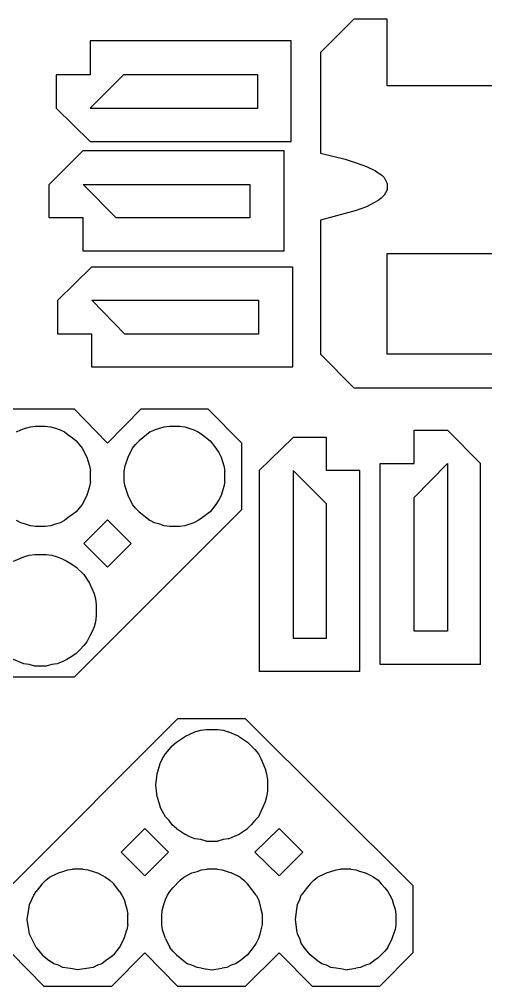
# Model space of a CAD drawing. Extents: x -4665 to 4665, y -2178 to 2178.
# Drawn here: x 1625 to 2160, y 7 to 1116 of the extents above; entities that cross this region are included whole.
import ezdxf

# ---------------------------------------------------------------- set-up
doc = ezdxf.new("R2010")
doc.units = 0
doc.header["$MEASUREMENT"] = 0
doc.layers.get('0').update_dxf_attribs({"linetype": 'CONTINUOUS'})

msp = doc.modelspace()

# ---------------------------------------------------------------- linework, layer by layer
for p, q in [((2008.8, 1115.8), (1970.7, 1077.7)), ((2046.9, 1115.8), (2008.8, 1115.8)), ((2046.9, 1039.6), (2046.9, 1115.8)), ((1936.8, 1091.1), (1706.5, 1091.1)), ((1706.5, 1091.1), (1706.5, 1052.1)), ((1936.8, 975.9), (1936.8, 1091.1)), ((1970.7, 1077.7), (1970.7, 962.5)), ((1706.5, 1052.1), (1667.6, 1052.1)), ((1667.6, 1052.1), (1667.6, 1014)), ((1744.6, 1052.1), (1706.5, 1014)), ((1898.7, 1052.1), (1744.6, 1052.1)), ((1898.7, 1014), (1898.7, 1052.1)), ((2277.2, 1039.6), (2046.9, 1039.6)), ((1667.6, 1014), (1706.5, 975.9)), ((1706.5, 1014), (1898.7, 1014)), ((1706.5, 975.9), (1936.8, 975.9)), ((1659.4, 926.4), (1698.3, 965.4)), ((1698.3, 965.4), (1928.6, 965.4)), ((1928.6, 965.4), (1928.6, 850.2)), ((1970.7, 962.5), (1998.7, 955.7)), ((1998.7, 955.7), (2011.4, 951.5)), ((2011.4, 951.5), (2023.2, 947.3)), ((2023.2, 947.3), (2033.4, 942.2)), ((2033.4, 942.2), (2036.8, 939.7)), ((2036.8, 939.7), (2041, 937.1)), ((2041, 937.1), (2043.5, 934.6)), ((2043.5, 934.6), (2046.9, 927.8)), ((1659.4, 888.3), (1659.4, 926.4)), ((1736.4, 888.3), (1698.3, 926.4)), ((1698.3, 926.4), (1889.6, 926.4)), ((1889.6, 926.4), (1889.6, 888.3)), ((2046.9, 920.2), (2045.2, 916.8)), ((2046.9, 927.8), (2046.9, 920.2)), ((2040.2, 910.9), (2036.8, 908.3)), ((2043.5, 914.3), (2040.2, 910.9)), ((2045.2, 916.8), (2043.5, 914.3)), ((2023.2, 900.7), (2011.4, 896.5)), ((2032.5, 905.8), (2023.2, 900.7)), ((2036.8, 908.3), (2032.5, 905.8)), ((1698.3, 888.3), (1659.4, 888.3)), ((1698.3, 850.2), (1698.3, 888.3)), ((1889.6, 888.3), (1736.4, 888.3)), ((1998.7, 893.1), (1970.7, 885.5)), ((2011.4, 896.5), (1998.7, 893.1)), ((1970.7, 885.5), (1970.7, 732.2)), ((1928.6, 850.2), (1698.3, 850.2)), ((2046.9, 732.2), (2046.9, 847.4)), ((2046.9, 847.4), (2239.1, 847.4)), ((1669.3, 794), (1708.3, 832.1)), ((1708.3, 832.1), (1938.5, 832.1)), ((1938.5, 832.1), (1938.5, 717)), ((1669.3, 755.1), (1669.3, 794)), ((1746.4, 755.1), (1708.3, 794)), ((1708.3, 794), (1899.6, 794)), ((1899.6, 794), (1899.6, 755.1)), ((1708.3, 755.1), (1669.3, 755.1)), ((1708.3, 717), (1708.3, 755.1)), ((1899.6, 755.1), (1746.4, 755.1)), ((1970.7, 732.2), (2008.8, 693.3)), ((2239.1, 732.2), (2046.9, 732.2)), ((1938.5, 717), (1708.3, 717)), ((2008.8, 693.3), (2277.2, 693.3)), ((1611, 669.2), (1688.1, 669.2)), ((1688.1, 669.2), (1726.2, 630.2)), ((1726.2, 630.2), (1765.1, 669.2)), ((1765.1, 669.2), (1841.3, 669.2)), ((1841.3, 669.2), (1880.3, 630.2)), ((1622, 642.9), (1627.1, 645.5)), ((1627.1, 645.5), (1632.2, 647.2)), ((1632.2, 647.2), (1638.1, 648.8)), ((1638.1, 648.8), (1644, 649.7)), ((1644, 649.7), (1655, 649.7)), ((1655, 649.7), (1661, 648.8)), ((1661, 648.8), (1666.9, 647.2)), ((1666.9, 647.2), (1672, 645.5)), ((1672, 645.5), (1677.1, 642.9)), ((1775.3, 642.9), (1780.4, 645.5)), ((1780.4, 645.5), (1786.3, 647.2)), ((1786.3, 647.2), (1791.4, 648.8)), ((1791.4, 648.8), (1797.3, 649.7)), ((1797.3, 649.7), (1809.1, 649.7)), ((1809.1, 649.7), (1815.1, 648.8)), ((1815.1, 648.8), (1825.2, 645.5)), ((1825.2, 645.5), (1830.3, 642.9)), ((2077.9, 606.7), (2077.9, 644.8)), ((2077.9, 644.8), (2116, 644.8)), ((2116, 644.8), (2154.1, 606.7)), ((1677.1, 642.9), (1681.3, 639.5)), ((1681.3, 639.5), (1686.4, 636.1)), ((1686.4, 636.1), (1690.6, 632.8)), ((1690.6, 632.8), (1697.4, 624.3)), ((1758.3, 628.5), (1762.6, 632.8)), ((1775.3, 642.9), (1762.6, 632.8)), ((1830.3, 642.9), (1835.4, 639.5)), ((1835.4, 639.5), (1843.9, 632.8)), ((1843.9, 632.8), (1850.6, 624.3)), ((1939.3, 636.7), (1900.3, 598.6)), ((1977.4, 636.7), (1939.3, 636.7)), ((1977.4, 598.6), (1977.4, 636.7)), ((1697.4, 624.3), (1702.5, 614.1)), ((1749.9, 614.1), (1755, 624.3)), ((1755, 624.3), (1758.3, 628.5)), ((1850.6, 624.3), (1854, 619.2)), ((1880.3, 554), (1880.3, 630.2)), ((1702.5, 614.1), (1705.8, 604)), ((1746.5, 604), (1749.9, 614.1)), ((1854, 619.2), (1856.6, 614.1)), ((1856.6, 614.1), (1859.9, 604)), ((1705.8, 604), (1706.7, 598)), ((1745.6, 598), (1746.5, 604)), ((1859.9, 604), (1860.8, 598)), ((2038.9, 606.7), (2077.9, 606.7)), ((2038.9, 376.4), (2038.9, 606.7)), ((2077.9, 567.7), (2116, 606.7)), ((2116, 606.7), (2116, 414.5)), ((2154.1, 376.4), (2154.1, 606.7)), ((1706.7, 586.2), (1706.7, 598)), ((1745.6, 586.2), (1745.6, 598)), ((1860.8, 586.2), (1860.8, 598)), ((1900.3, 598.6), (1900.3, 368.3)), ((1977.4, 560.5), (1939.3, 598.6)), ((1939.3, 598.6), (1939.3, 406.4)), ((2015.5, 598.6), (1977.4, 598.6)), ((2015.5, 368.3), (2015.5, 598.6)), ((1705.8, 580.3), (1702.5, 570.1)), ((1706.7, 586.2), (1705.8, 580.3)), ((1746.5, 580.3), (1745.6, 586.2)), ((1749.9, 570.1), (1746.5, 580.3)), ((1859.9, 580.3), (1856.6, 570.1)), ((1860.8, 586.2), (1859.9, 580.3)), ((1702.5, 570.1), (1697.4, 559.9)), ((1755, 559.9), (1749.9, 570.1)), ((1856.6, 570.1), (1854, 565)), ((2077.9, 414.5), (2077.9, 567.7)), ((1697.4, 559.9), (1690.6, 551.5)), ((1758.3, 555.7), (1755, 559.9)), ((1762.6, 551.5), (1758.3, 555.7)), ((1850.6, 559.9), (1843.9, 551.5)), ((1854, 565), (1850.6, 559.9)), ((1977.4, 406.4), (1977.4, 560.5)), ((1681.3, 544.7), (1677.1, 541.3)), ((1686.4, 548.1), (1681.3, 544.7)), ((1690.6, 551.5), (1686.4, 548.1)), ((1880.3, 554), (1688.1, 361.8)), ((1762.6, 551.5), (1775.3, 541.3)), ((1835.4, 544.7), (1830.3, 541.3)), ((1843.9, 551.5), (1835.4, 544.7)), ((1627.1, 538.8), (1622, 541.3)), ((1632.2, 537.1), (1627.1, 538.8)), ((1638.1, 535.4), (1632.2, 537.1)), ((1644, 534.5), (1638.1, 535.4)), ((1655, 534.5), (1644, 534.5)), ((1661, 535.4), (1655, 534.5)), ((1666.9, 537.1), (1661, 535.4)), ((1672, 538.8), (1666.9, 537.1)), ((1677.1, 541.3), (1672, 538.8)), ((1726.2, 542.2), (1699.1, 515.1)), ((1753.3, 515.1), (1726.2, 542.2)), ((1780.4, 538.8), (1775.3, 541.3)), ((1786.3, 537.1), (1780.4, 538.8)), ((1791.4, 535.4), (1786.3, 537.1)), ((1797.3, 534.5), (1791.4, 535.4)), ((1809.1, 534.5), (1797.3, 534.5)), ((1815.1, 535.4), (1809.1, 534.5)), ((1825.2, 538.8), (1815.1, 535.4)), ((1830.3, 541.3), (1825.2, 538.8)), ((1699.1, 515.1), (1726.2, 488)), ((1726.2, 488), (1753.3, 515.1)), ((1618.6, 494.8), (1630.5, 499.8)), ((1630.5, 499.8), (1636.4, 501.5)), ((1636.4, 501.5), (1643.2, 502.4)), ((1643.2, 502.4), (1655.9, 502.4)), ((1655.9, 502.4), (1662.7, 501.5)), ((1662.7, 501.5), (1668.6, 499.8)), ((1668.6, 499.8), (1674.5, 497.3)), ((1674.5, 497.3), (1679.6, 494.8)), ((1679.6, 494.8), (1685.5, 491.4)), ((1685.5, 491.4), (1690.6, 488)), ((1690.6, 488), (1699.1, 479.5)), ((1699.1, 479.5), (1705.8, 469.4)), ((1705.8, 469.4), (1710.9, 457.5)), ((1710.9, 457.5), (1712.6, 451.6)), ((1712.6, 451.6), (1713.5, 444.8)), ((1713.5, 444.8), (1713.5, 432.1)), ((1712.6, 425.3), (1710.9, 419.4)), ((1713.5, 432.1), (1712.6, 425.3)), ((1708.4, 413.5), (1705.8, 408.4)), ((1710.9, 419.4), (1708.4, 413.5)), ((2116, 414.5), (2077.9, 414.5)), ((1702.5, 402.5), (1699.1, 398.2)), ((1705.8, 408.4), (1702.5, 402.5)), ((1939.3, 406.4), (1977.4, 406.4)), ((1690.6, 388.9), (1685.5, 385.5)), ((1694.8, 393.2), (1690.6, 388.9)), ((1699.1, 398.2), (1694.8, 393.2)), ((1630.5, 377.1), (1618.6, 382.1)), ((1636.4, 376.2), (1630.5, 377.1)), ((1668.6, 377.1), (1662.7, 376.2)), ((1674.5, 379.6), (1668.6, 377.1)), ((1679.6, 382.1), (1674.5, 379.6)), ((1685.5, 385.5), (1679.6, 382.1)), ((1643.2, 374.5), (1636.4, 376.2)), ((1655.9, 374.5), (1643.2, 374.5)), ((1662.7, 376.2), (1655.9, 374.5)), ((2015.5, 368.3), (1900.3, 368.3)), ((2154.1, 376.4), (2038.9, 376.4)), ((1688.1, 361.8), (1611, 361.8)), ((1615.8, 123.2), (1807.1, 314.5)), ((1807.1, 314.5), (1884.2, 314.5)), ((1884.2, 314.5), (2076.4, 123.2)), ((1826.6, 299.3), (1833.4, 301)), ((1833.4, 301), (1839.3, 301.8)), ((1839.3, 301.8), (1852.9, 301.8)), ((1852.9, 301.8), (1858.8, 301)), ((1858.8, 301), (1864.7, 299.3)), ((1805.4, 287.4), (1815.6, 294.2)), ((1815.6, 294.2), (1820.7, 296.7)), ((1820.7, 296.7), (1826.6, 299.3)), ((1876.6, 294.2), (1864.7, 299.3)), ((1876.6, 294.2), (1886.7, 287.4)), ((1792.7, 273.9), (1797, 279)), ((1797, 279), (1800.4, 283.2)), ((1800.4, 283.2), (1805.4, 287.4)), ((1886.7, 287.4), (1895.2, 279)), ((1895.2, 279), (1899.4, 273.9)), ((1786.8, 262.9), (1789.4, 268.8)), ((1789.4, 268.8), (1792.7, 273.9)), ((1899.4, 273.9), (1902, 268.8)), ((1902, 268.8), (1907, 256.9)), ((1783.4, 251), (1786.8, 262.9)), ((1907, 256.9), (1908.7, 251)), ((1781.7, 238.3), (1782.6, 244.2)), ((1782.6, 244.2), (1783.4, 251)), ((1908.7, 251), (1909.6, 244.2)), ((1909.6, 244.2), (1909.6, 231.5)), ((1783.4, 224.8), (1781.7, 238.3)), ((1783.4, 224.8), (1786.8, 212.9)), ((1908.7, 224.8), (1907, 218.8)), ((1909.6, 231.5), (1908.7, 224.8)), ((1789.4, 207.8), (1786.8, 212.9)), ((1904.5, 212.9), (1902, 207.8)), ((1907, 218.8), (1904.5, 212.9)), ((1792.7, 201.9), (1789.4, 207.8)), ((1797, 197.7), (1792.7, 201.9)), ((1899.4, 201.9), (1895.2, 197.7)), ((1902, 207.8), (1899.4, 201.9)), ((1800.4, 192.6), (1797, 197.7)), ((1805.4, 188.4), (1800.4, 192.6)), ((1891, 192.6), (1886.7, 188.4)), ((1895.2, 197.7), (1891, 192.6)), ((1769, 188.4), (1741.9, 161.3)), ((1796.1, 161.3), (1769, 188.4)), ((1805.4, 188.4), (1815.6, 181.6)), ((1820.7, 179), (1815.6, 181.6)), ((1826.6, 176.5), (1820.7, 179)), ((1864.7, 176.5), (1876.6, 181.6)), ((1876.6, 181.6), (1886.7, 188.4)), ((1923.1, 188.4), (1895.2, 161.3)), ((1950.2, 161.3), (1923.1, 188.4)), ((1833.4, 175.7), (1826.6, 176.5)), ((1839.3, 174), (1833.4, 175.7)), ((1839.3, 174), (1852.9, 174)), ((1858.8, 175.7), (1852.9, 174)), ((1864.7, 176.5), (1858.8, 175.7)), ((1741.9, 161.3), (1769, 134.2)), ((1769, 134.2), (1796.1, 161.3)), ((1895.2, 161.3), (1923.1, 134.2)), ((1923.1, 134.2), (1950.2, 161.3)), ((1659.8, 132.5), (1670, 137.6)), ((1670, 137.6), (1675.1, 139.3)), ((1675.1, 139.3), (1681, 140.9)), ((1681, 140.9), (1686.1, 141.8)), ((1697.9, 141.8), (1686.1, 141.8)), ((1697.9, 141.8), (1703.8, 140.9)), ((1703.8, 140.9), (1709.8, 139.3)), ((1709.8, 139.3), (1714.8, 137.6)), ((1714.8, 137.6), (1719.9, 135)), ((1719.9, 135), (1724.2, 132.5)), ((1813.9, 132.5), (1818.1, 135)), ((1818.1, 135), (1823.2, 137.6)), ((1823.2, 137.6), (1829.1, 139.3)), ((1829.1, 139.3), (1834.2, 140.9)), ((1834.2, 140.9), (1840.2, 141.8)), ((1852, 141.8), (1840.2, 141.8)), ((1852, 141.8), (1857.9, 140.9)), ((1857.9, 140.9), (1868.1, 137.6)), ((1878.3, 132.5), (1868.1, 137.6)), ((1967.2, 132.5), (1977.3, 137.6)), ((1977.3, 137.6), (1982.4, 139.3)), ((1982.4, 139.3), (1988.3, 140.9)), ((1988.3, 140.9), (1993.4, 141.8)), ((2005.3, 141.8), (1993.4, 141.8)), ((2005.3, 141.8), (2011.2, 140.9)), ((2011.2, 140.9), (2016.3, 139.3)), ((2016.3, 139.3), (2022.2, 137.6)), ((2022.2, 137.6), (2027.3, 135)), ((2027.3, 135), (2031.5, 132.5)), ((1651.3, 124.9), (1644.6, 116.4)), ((1651.3, 124.9), (1655.6, 129.1)), ((1655.6, 129.1), (1659.8, 132.5)), ((1724.2, 132.5), (1729.2, 129.1)), ((1729.2, 129.1), (1733.5, 124.9)), ((1740.2, 116.4), (1733.5, 124.9)), ((1801.2, 120.6), (1809.7, 129.1)), ((1809.7, 129.1), (1813.9, 132.5)), ((1878.3, 132.5), (1882.5, 129.1)), ((1882.5, 129.1), (1886.7, 124.9)), ((1896.9, 112.2), (1886.7, 124.9)), ((1958.7, 124.9), (1948.5, 112.2)), ((1958.7, 124.9), (1962.9, 129.1)), ((1962.9, 129.1), (1967.2, 132.5)), ((2031.5, 132.5), (2036.6, 129.1)), ((2036.6, 129.1), (2040, 124.9)), ((2040, 124.9), (2044.2, 120.6)), ((2076.4, 123.2), (2076.4, 46.1)), ((1639.5, 107.1), (1642, 112.2)), ((1642, 112.2), (1644.6, 116.4)), ((1740.2, 116.4), (1742.8, 112.2)), ((1742.8, 112.2), (1745.3, 107.1)), ((1792.7, 107.1), (1795.3, 112.2)), ((1795.3, 112.2), (1797.8, 116.4)), ((1797.8, 116.4), (1801.2, 120.6)), ((1896.9, 112.2), (1899.4, 107.1)), ((1946.8, 107.1), (1948.5, 112.2)), ((2044.2, 120.6), (2047.6, 116.4)), ((2047.6, 116.4), (2050.1, 112.2)), ((2050.1, 112.2), (2052.7, 107.1)), ((1636.1, 96.1), (1637, 101.2)), ((1637, 101.2), (1639.5, 107.1)), ((1745.3, 107.1), (1747, 101.2)), ((1747, 101.2), (1748.7, 96.1)), ((1789.4, 96.1), (1791, 101.2)), ((1791, 101.2), (1792.7, 107.1)), ((1899.4, 107.1), (1901.1, 101.2)), ((1901.1, 101.2), (1902, 96.1)), ((1943.4, 96.1), (1944.3, 101.2)), ((1944.3, 101.2), (1946.8, 107.1)), ((2052.7, 107.1), (2054.4, 101.2)), ((2054.4, 101.2), (2056.1, 96.1)), ((1634.4, 84.2), (1636.1, 96.1)), ((1748.7, 96.1), (1749.6, 90.1)), ((1749.6, 78.3), (1749.6, 90.1)), ((1788.5, 90.1), (1789.4, 96.1)), ((1788.5, 78.3), (1788.5, 90.1)), ((1902, 96.1), (1903.7, 90.1)), ((1903.7, 90.1), (1903.7, 78.3)), ((1941.8, 84.2), (1943.4, 96.1)), ((2056.1, 96.1), (2056.9, 90.1)), ((2056.9, 90.1), (2056.9, 78.3)), ((1636.1, 72.4), (1634.4, 84.2)), ((1749.6, 78.3), (1748.7, 72.4)), ((1789.4, 72.4), (1788.5, 78.3)), ((1903.7, 78.3), (1902, 72.4)), ((1943.4, 72.4), (1941.8, 84.2)), ((2056.9, 78.3), (2056.1, 72.4)), ((1637, 67.3), (1636.1, 72.4)), ((1644.6, 52), (1637, 67.3)), ((1745.3, 62.2), (1748.7, 72.4)), ((1792.7, 62.2), (1789.4, 72.4)), ((1901.1, 67.3), (1899.4, 62.2)), ((1902, 72.4), (1901.1, 67.3)), ((1944.3, 67.3), (1943.4, 72.4)), ((1946.8, 62.2), (1944.3, 67.3)), ((2052.7, 62.2), (2056.1, 72.4)), ((1740.2, 52), (1745.3, 62.2)), ((1792.7, 62.2), (1797.8, 52)), ((1896.9, 57.1), (1893.5, 52)), ((1899.4, 62.2), (1896.9, 57.1)), ((1948.5, 57.1), (1946.8, 62.2)), ((1951.9, 52), (1948.5, 57.1)), ((2047.6, 52), (2052.7, 62.2)), ((1653.9, 7.2), (1615.8, 46.1)), ((1644.6, 52), (1651.3, 43.6)), ((1769, 46.1), (1730.9, 7.2)), ((1733.5, 43.6), (1740.2, 52)), ((1807.1, 7.2), (1769, 46.1)), ((1801.2, 47.8), (1797.8, 52)), ((1805.4, 43.6), (1801.2, 47.8)), ((1923.1, 46.1), (1884.2, 7.2)), ((1893.5, 52), (1886.7, 43.6)), ((1961.2, 7.2), (1923.1, 46.1)), ((1958.7, 43.6), (1951.9, 52)), ((2044.2, 47.8), (2036.6, 40.2)), ((2076.4, 46.1), (2038.3, 7.2)), ((2047.6, 52), (2044.2, 47.8)), ((1651.3, 43.6), (1659.8, 36.8)), ((1664.9, 33.4), (1659.8, 36.8)), ((1670, 31.7), (1664.9, 33.4)), ((1719.9, 33.4), (1714.8, 31.7)), ((1724.2, 36.8), (1719.9, 33.4)), ((1729.2, 40.2), (1724.2, 36.8)), ((1733.5, 43.6), (1729.2, 40.2)), ((1805.4, 43.6), (1818.1, 33.4)), ((1823.2, 31.7), (1818.1, 33.4)), ((1873.2, 33.4), (1868.1, 31.7)), ((1878.3, 36.8), (1873.2, 33.4)), ((1886.7, 43.6), (1878.3, 36.8)), ((1967.2, 36.8), (1958.7, 43.6)), ((1972.2, 33.4), (1967.2, 36.8)), ((1977.3, 31.7), (1972.2, 33.4)), ((2027.3, 33.4), (2022.2, 31.7)), ((2031.5, 36.8), (2027.3, 33.4)), ((2036.6, 40.2), (2031.5, 36.8)), ((1675.1, 29.2), (1670, 31.7)), ((1681, 28.3), (1675.1, 29.2)), ((1686.1, 27.5), (1681, 28.3)), ((1692, 26.6), (1686.1, 27.5)), ((1709.8, 29.2), (1692, 26.6)), ((1714.8, 31.7), (1709.8, 29.2)), ((1829.1, 29.2), (1823.2, 31.7)), ((1834.2, 28.3), (1829.1, 29.2)), ((1834.2, 28.3), (1846.1, 26.6)), ((1846.1, 26.6), (1857.9, 28.3)), ((1863, 29.2), (1857.9, 28.3)), ((1868.1, 31.7), (1863, 29.2)), ((1982.4, 29.2), (1977.3, 31.7)), ((1988.3, 28.3), (1982.4, 29.2)), ((1993.4, 27.5), (1988.3, 28.3)), ((1999.3, 26.6), (1993.4, 27.5)), ((1999.3, 26.6), (2011.2, 28.3)), ((2016.3, 29.2), (2011.2, 28.3)), ((2022.2, 31.7), (2016.3, 29.2)), ((1730.9, 7.2), (1653.9, 7.2)), ((1884.2, 7.2), (1807.1, 7.2)), ((2038.3, 7.2), (1961.2, 7.2))]:
    msp.add_line(p, q)

doc.saveas('drawing.dxf')
